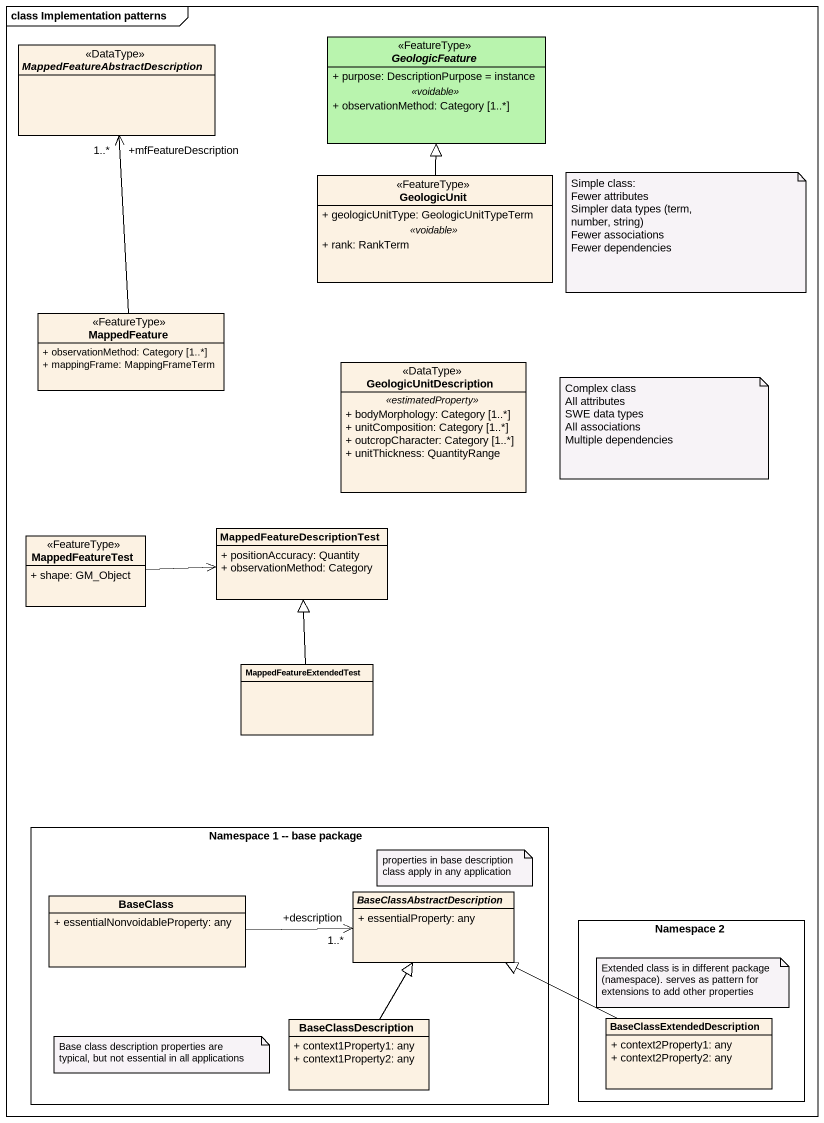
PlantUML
@startuml
mainframe class Implementation patterns
hide circle
hide empty members
skinparam classAttributeIconSize 0
abstract class "MappedFeatureAbstractDescription" as MappedFeatureAbstractDescrip <<DataType>>
abstract class GeologicFeature <<FeatureType>> #B9F4AE {
  + purpose: DescriptionPurpose = instance
  .. <<voidable>> ..
  + observationMethod: Category [1..*]
}
class GeologicUnit <<FeatureType>> {
  + geologicUnitType: GeologicUnitTypeTerm
  .. <<voidable>> ..
  + rank: RankTerm
}
class MappedFeature <<FeatureType>> {
  + observationMethod: Category [1..*]
  + mappingFrame: MappingFrameTerm
}
class GeologicUnitDescription <<DataType>> {
  .. <<estimatedProperty>> ..
  + bodyMorphology: Category [1..*]
  + unitComposition: Category [1..*]
  + outcropCharacter: Category [1..*]
  + unitThickness: QuantityRange
}
class MappedFeatureTest <<FeatureType>> {
  + shape: GM_Object
}
class MappedFeatureDescriptionTest {
  + positionAccuracy: Quantity
  + observationMethod: Category
}
class MappedFeatureExtendedTest
rectangle "Namespace 1 -- base package" as Namespace_1_base_package {
  class BaseClass {
    + essentialNonvoidableProperty: any
  }
  abstract class BaseClassAbstractDescription {
    + essentialProperty: any
  }
  class BaseClassDescription {
    + context1Property1: any
    + context1Property2: any
  }
}
rectangle "Namespace 2" as Namespace_2 {
  class BaseClassExtendedDescription {
    + context2Property1: any
    + context2Property2: any
  }
}
GeologicUnit -up-|> GeologicFeature
MappedFeature -up-> "+mfFeatureDescription\n1..*" MappedFeatureAbstractDescrip
MappedFeatureTest -right-> MappedFeatureDescriptionTest
MappedFeatureExtendedTest -up-|> MappedFeatureDescriptionTest
BaseClass -right-> "+description\n1..*" BaseClassAbstractDescription
BaseClassDescription -up-|> BaseClassAbstractDescription
BaseClassExtendedDescription -left-|> BaseClassAbstractDescription
note as N1
  Simple class:
  Fewer attributes
  Simpler data types (term,
  number, string)
  Fewer associations
  Fewer dependencies
end note
note as N2
  Complex class
  All attributes
  SWE data types
  All associations
  Multiple dependencies
end note
note as N3
  properties in base description class apply in any application
end note
note as N4
  Extended class is in different package (namespace). serves as pattern for extensions to add other properties
end note
note as N5
  Base class description properties are typical, but not essential in all applications
end note
@enduml
